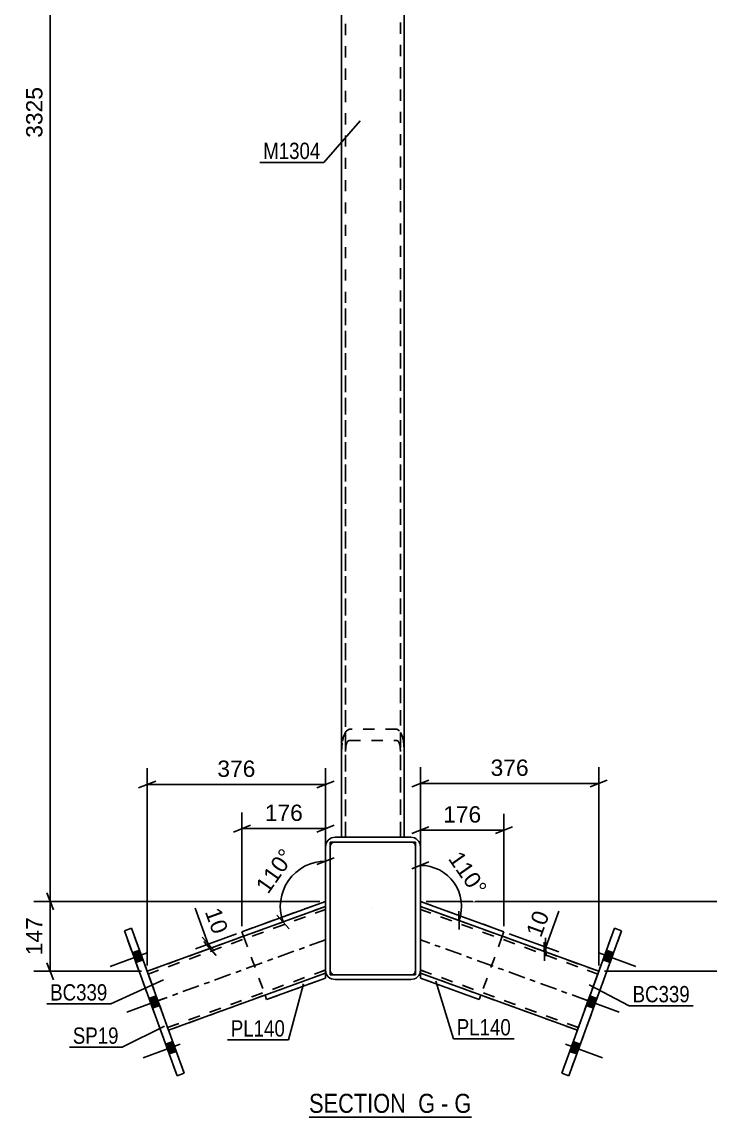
# Model space of a CAD drawing. Header units: millimetres. Extents: x 0 to 1189, y 0 to 841.
# Drawn here: x 581.6 to 702.5, y 404.3 to 596.6 of the extents above; entities that cross this region are included whole.
import ezdxf

# ---------------------------------------------------------------- set-up
doc = ezdxf.new("R2010")
doc.units = ezdxf.units.MM
doc.linetypes.add('DXK_LINE_DOT2', pattern=[3.9198, 1.9599, -1.9599])
doc.linetypes.add('DXK_LINE_DOT3', pattern=[5.9187, 2.979, -0.9799, 0.9799, -0.9799])
doc.styles.add('Arial', font='ARIAL.TTF', dxfattribs={"height": 0.2})
doc.styles.add('Arial Narrow', font='ARIALN.TTF', dxfattribs={"height": 0.2})

# ---------------------------------------------------------------- blocks, each defined once
blk = doc.blocks.new('Unknown-284935191-48 - 10052')
at = {"color": 6, "linetype": 'Continuous'}
blk.add_line((632.02, 404.3), (660.53, 404.3), dxfattribs=at)
at = {"color": 0, "linetype": 'Continuous'}
for points in [[(650.13, 405.05), (650.13, 408.55), (632.02, 408.55), (632.02, 405.05)], [(654.17, 405.05), (654.17, 408.55), (651.18, 408.55), (651.18, 405.05)], [(656.49, 405.05), (656.49, 408.55), (655.22, 408.55), (655.22, 405.05)], [(660.53, 405.05), (660.53, 408.55), (657.54, 408.55), (657.54, 405.05)]]:
    blk.add_wipeout(points, dxfattribs=at)
at = {"color": 7, "linetype": 'Continuous', "style": 'Arial Narrow'}
for s, p in [('SECTION ', (632.02, 405.05)), ('G', (651.18, 405.05)), ('G', (657.54, 405.05)), ('-', (655.22, 405.05))]:
    blk.add_text(s, height=3.34, dxfattribs=at).set_placement(p)
blk = doc.blocks.new('Part-284935191-10061 - 10052')
at = {"color": 2, "linetype": 'Continuous'}
for p, q in [((634.91, 441.3), (603.59, 429.9)), ((634.91, 429.59), (634.91, 440.99)), ((607.35, 419.56), (634.91, 429.59)), ((634.91, 429.59), (634.91, 429.59))]:
    blk.add_line(p, q, dxfattribs=at)
at = {"color": 7, "linetype": 'DXK_LINE_DOT2'}
for p, q in [((603.59, 429.9), (634.91, 441.3)), ((603.76, 429.43), (634.91, 440.77)), ((634.91, 440.77), (603.76, 429.43)), ((634.91, 441.3), (634.91, 441.3)), ((634.91, 440.99), (634.91, 441.3)), ((634.91, 441.22), (634.91, 441.3)), ((634.91, 440.99), (634.91, 440.99)), ((634.91, 440.77), (634.91, 440.77)), ((634.91, 440.64), (634.91, 440.64)), ((634.91, 440.24), (634.91, 440.24)), ((634.91, 440.24), (634.91, 440.24)), ((634.91, 440.24), (634.91, 440.24)), ((603.59, 429.9), (607.35, 419.56)), ((607.35, 419.56), (603.59, 429.9)), ((603.59, 429.9), (603.59, 429.9)), ((603.76, 429.43), (603.76, 429.43)), ((607.18, 420.03), (634.91, 430.13)), ((634.91, 430.13), (607.18, 420.03)), ((634.91, 429.59), (607.35, 419.56)), ((634.91, 430.13), (634.91, 430.13)), ((607.18, 420.03), (607.18, 420.03)), ((607.35, 419.56), (607.35, 419.56))]:
    blk.add_line(p, q, dxfattribs=at)
at = {"color": 7, "linetype": 'DXK_LINE_DOT3'}
blk.add_line((634.91, 435.45), (605.47, 424.73), dxfattribs=at)
blk = doc.blocks.new('Part-284935191-10054 - 10052')
at = {"color": 2, "linetype": 'Continuous'}
for p, q in [((635.04, 452.42), (634.91, 451.78)), ((636.58, 453.45), (635.94, 453.32)), ((636.58, 453.45), (638.28, 453.45)), ((649.91, 453.45), (648.2, 453.45)), ((650.55, 453.32), (649.91, 453.45)), ((651.58, 451.78), (651.45, 452.42)), ((634.91, 451.78), (634.91, 440.99)), ((651.58, 451.78), (651.58, 440.99)), ((634.91, 430.11), (635.04, 429.48)), ((651.45, 429.48), (651.58, 430.11)), ((635.94, 428.58), (636.58, 428.45)), ((636.58, 428.45), (649.91, 428.45)), ((649.91, 428.45), (650.55, 428.58))]:
    blk.add_line(p, q, dxfattribs=at)
at = {"color": 7, "linetype": 'DXK_LINE_DOT2'}
for p, q in [((635.74, 451.78), (635.81, 452.1)), ((636.26, 452.55), (636.58, 452.61)), ((636.58, 452.61), (649.91, 452.61)), ((648.2, 453.45), (638.28, 453.45)), ((649.91, 452.61), (650.23, 452.55)), ((650.68, 452.1), (650.74, 451.78)), ((635.74, 430.11), (635.74, 451.78)), ((650.74, 430.11), (650.74, 451.78)), ((634.91, 440.99), (634.91, 430.11)), ((651.58, 440.99), (651.58, 430.11)), ((635.81, 429.8), (635.74, 430.11)), ((636.58, 429.28), (636.26, 429.34)), ((636.58, 429.28), (649.91, 429.28)), ((650.23, 429.34), (649.91, 429.28)), ((650.74, 430.11), (650.68, 429.8))]:
    blk.add_line(p, q, dxfattribs=at)
at = {"color": 7, "linetype": 'DXK_LINE_DOT3'}
blk.add_line((643.24, 440.95), (643.24, 440.95), dxfattribs=at)
at = {"color": 2, "linetype": 'Continuous'}
for centre, start, end in [((636.58, 451.78), 112.5, 157.5), ((649.91, 451.78), 22.5, 67.5), ((636.58, 430.11), 202.5, 247.5), ((649.91, 430.11), 292.5, 337.5)]:
    blk.add_arc(centre, 1.67, start, end, dxfattribs=at)
at = {"color": 7, "linetype": 'DXK_LINE_DOT2'}
for centre, start, end in [((636.58, 451.78), 112.5, 157.5), ((649.91, 451.78), 22.5, 67.5), ((636.58, 430.11), 202.5, 247.5), ((649.91, 430.11), 292.5, 337.5)]:
    blk.add_arc(centre, 0.833, start, end, dxfattribs=at)
blk = doc.blocks.new('Part-284935191-10121 - 10052')
at = {"color": 2, "linetype": 'Continuous'}
for p, q in [((635.74, 429.28), (635.74, 452.61)), ((650.74, 452.61), (635.74, 452.61)), ((650.74, 429.28), (650.74, 452.61)), ((650.74, 429.28), (635.74, 429.28))]:
    blk.add_line(p, q, dxfattribs=at)
blk = doc.blocks.new('Part-284935191-10057 - 10052')
at = {"color": 2, "linetype": 'Continuous'}
for p, q in [((637.74, 694.28), (637.74, 453.45)), ((648.74, 694.28), (648.74, 453.45)), ((648.2, 453.45), (638.28, 453.45))]:
    blk.add_line(p, q, dxfattribs=at)
at = {"color": 7, "linetype": 'DXK_LINE_DOT2'}
for p, q in [((638.41, 694.28), (638.41, 453.45)), ((648.08, 453.45), (648.08, 694.28)), ((637.74, 453.45), (637.74, 453.45)), ((637.74, 453.45), (638.57, 453.45)), ((638.28, 453.45), (637.74, 453.45)), ((638.41, 453.45), (648.74, 453.45)), ((638.41, 453.45), (638.41, 453.45)), ((647.92, 453.45), (648.03, 453.45)), ((648.03, 453.45), (648.08, 453.45)), ((648.08, 453.45), (648.08, 453.45)), ((648.35, 453.45), (648.2, 453.45)), ((648.74, 453.45), (648.35, 453.45)), ((648.74, 453.45), (648.74, 453.45))]:
    blk.add_line(p, q, dxfattribs=at)
blk = doc.blocks.new('Part-284935191-10072 - 10052')
at = {"color": 2, "linetype": 'Continuous'}
for p, q in [((651.58, 441.3), (682.9, 429.9)), ((651.58, 429.59), (651.58, 440.99)), ((651.58, 429.59), (679.14, 419.56)), ((651.58, 429.59), (651.58, 429.59))]:
    blk.add_line(p, q, dxfattribs=at)
at = {"color": 7, "linetype": 'DXK_LINE_DOT2'}
for p, q in [((682.9, 429.9), (651.58, 441.3)), ((651.58, 441.3), (651.58, 441.3)), ((651.58, 441.3), (651.58, 440.99)), ((651.58, 441.3), (651.58, 441.22)), ((651.58, 441.22), (651.58, 440.99)), ((651.58, 440.99), (651.58, 440.99)), ((651.58, 440.77), (682.73, 429.43)), ((682.73, 429.43), (651.58, 440.77)), ((651.58, 440.77), (651.58, 440.77)), ((651.58, 440.24), (651.58, 440.24)), ((651.58, 440.24), (651.58, 440.24)), ((651.58, 440.24), (651.58, 440.24)), ((651.58, 430.13), (679.31, 420.03)), ((679.31, 420.03), (651.58, 430.13)), ((651.58, 430.13), (651.58, 430.13)), ((679.14, 419.56), (651.58, 429.59)), ((682.9, 429.9), (679.14, 419.56)), ((679.14, 419.56), (682.9, 429.9)), ((682.73, 429.43), (682.73, 429.43)), ((682.9, 429.9), (682.9, 429.9)), ((679.14, 419.56), (679.14, 419.56)), ((679.31, 420.03), (679.31, 420.03))]:
    blk.add_line(p, q, dxfattribs=at)
at = {"color": 7, "linetype": 'DXK_LINE_DOT3'}
blk.add_line((681.02, 424.73), (651.58, 435.45), dxfattribs=at)
blk = doc.blocks.new('Part-284935191-10075 - 10052')
at = {"color": 2, "linetype": 'Continuous'}
for p, q in [((685.65, 437.46), (676.39, 412.01)), ((677.64, 411.55), (686.9, 437)), ((686.9, 437), (685.65, 437.46)), ((685.65, 437.46), (685.65, 437.46)), ((686.9, 437), (686.9, 437)), ((676.39, 412.01), (677.64, 411.55)), ((676.39, 412.01), (676.39, 412.01)), ((677.64, 411.55), (677.64, 411.55))]:
    blk.add_line(p, q, dxfattribs=at)
at = {"color": 7, "linetype": 'DXK_LINE_DOT2'}
for p, q in [((676.39, 412.01), (685.65, 437.46)), ((686.9, 437), (677.64, 411.55)), ((685.65, 437.46), (686.9, 437)), ((677.64, 411.55), (676.39, 412.01))]:
    blk.add_line(p, q, dxfattribs=at)
blk = doc.blocks.new('Part-284935191-10076 - 10052')
at = {"color": 2, "linetype": 'Continuous'}
for p, q in [((600.84, 437.46), (599.58, 437)), ((599.58, 437), (608.85, 411.55)), ((599.58, 437), (599.58, 437)), ((610.1, 412.01), (600.84, 437.46)), ((600.84, 437.46), (600.84, 437.46)), ((608.85, 411.55), (610.1, 412.01)), ((610.1, 412.01), (610.1, 412.01)), ((608.85, 411.55), (608.85, 411.55))]:
    blk.add_line(p, q, dxfattribs=at)
at = {"color": 7, "linetype": 'DXK_LINE_DOT2'}
for p, q in [((599.58, 437), (600.84, 437.46)), ((608.85, 411.55), (599.58, 437)), ((610.1, 412.01), (600.84, 437.46)), ((610.1, 412.01), (608.85, 411.55))]:
    blk.add_line(p, q, dxfattribs=at)
blk = doc.blocks.new('Part-284935191-10084 - 10052')
at = {"color": 7, "linetype": 'DXK_LINE_DOT2'}
for p, q in [((637.74, 546.32), (637.74, 453.45)), ((638.41, 546.32), (638.41, 453.45)), ((648.08, 546.32), (648.08, 453.45)), ((648.74, 453.45), (648.74, 546.32)), ((638.82, 472.27), (638.57, 472.12)), ((639.08, 472.42), (638.82, 472.27)), ((647.41, 472.42), (639.08, 472.42)), ((647.88, 472.15), (647.41, 472.42)), ((647.92, 472.12), (647.88, 472.15)), ((637.84, 470), (637.74, 468.49)), ((638.82, 470.31), (639.08, 470.46)), ((639.08, 470.46), (647.41, 470.46)), ((647.41, 470.46), (647.66, 470.31)), ((648.74, 468.49), (648.64, 470)), ((638.41, 468.49), (638.46, 469.24)), ((648.03, 469.24), (648.08, 468.49)), ((637.74, 453.45), (648.74, 453.45))]:
    blk.add_line(p, q, dxfattribs=at)
for centre, radius, start, end in [((642.43, 469.63), 4.6, 147.1245, 175.4089), ((644.06, 469.63), 4.6, 4.5911, 32.8755), ((640.75, 469.06), 2.3, 147.1245, 175.4089), ((645.73, 469.06), 2.3, 4.5911, 32.8755)]:
    blk.add_arc(centre, radius, start, end, dxfattribs=at)
blk = doc.blocks.new('Part-284935191-10087 - 10052')
at = {"color": 2, "linetype": 'Continuous'}
for p, q in [((666.24, 436.84), (651.58, 442.18)), ((666.24, 436.84), (665.96, 436.07)), ((666.24, 436.84), (666.24, 436.84)), ((651.58, 429.59), (651.58, 428.7)), ((651.58, 428.7), (661.91, 424.94)), ((662.19, 425.73), (661.91, 424.94))]:
    blk.add_line(p, q, dxfattribs=at)
at = {"color": 7, "linetype": 'DXK_LINE_DOT2'}
for p, q in [((651.58, 442.18), (666.24, 436.84)), ((651.58, 442.18), (651.58, 442.18)), ((651.58, 442.18), (651.58, 429.59)), ((666.24, 436.84), (666.24, 436.84)), ((665.96, 436.07), (662.19, 425.73)), ((651.58, 428.7), (661.91, 424.94))]:
    blk.add_line(p, q, dxfattribs=at)
blk = doc.blocks.new('Part-284935191-10088 - 10052')
at = {"color": 2, "linetype": 'Continuous'}
for p, q in [((634.91, 442.19), (620.24, 436.85)), ((620.24, 436.85), (620.24, 436.85)), ((620.24, 436.85), (620.53, 436.07)), ((634.91, 429.59), (634.91, 428.71)), ((624.57, 424.95), (634.91, 428.71)), ((624.29, 425.73), (624.57, 424.95))]:
    blk.add_line(p, q, dxfattribs=at)
at = {"color": 7, "linetype": 'DXK_LINE_DOT2'}
for p, q in [((620.24, 436.85), (634.91, 442.19)), ((634.91, 442.19), (634.91, 442.19)), ((634.91, 442.19), (634.91, 429.59)), ((620.24, 436.85), (620.24, 436.85)), ((620.53, 436.07), (624.29, 425.73)), ((624.57, 424.95), (634.91, 428.71))]:
    blk.add_line(p, q, dxfattribs=at)
blk = doc.blocks.new('Bolt-284935191-10159 - 10052')
at = {"linetype": 'Continuous'}
for points in [[(684.25, 433.62), (683.63, 431.9), (684.88, 431.44), (685.51, 433.16)], [(684.25, 433.62), (683.63, 431.9), (684.88, 431.44), (685.51, 433.16)], [(684.25, 433.62), (683.63, 431.9), (684.88, 431.44), (685.51, 433.16)], [(681.33, 425.59), (680.7, 423.87), (681.96, 423.41), (682.58, 425.14)], [(681.33, 425.59), (680.7, 423.87), (681.96, 423.41), (682.58, 425.14)], [(678.41, 417.57), (677.78, 415.84), (679.04, 415.39), (679.66, 417.11)], [(678.41, 417.57), (677.78, 415.84), (679.04, 415.39), (679.66, 417.11)], [(678.41, 417.57), (677.78, 415.84), (679.04, 415.39), (679.66, 417.11)]]:
    blk.add_hatch(color=1, dxfattribs=at).paths.add_polyline_path(points)
at = {"color": 1, "linetype": 'Continuous'}
for p, q in [((682.92, 433.13), (689.42, 430.76)), ((682.92, 433.13), (689.42, 430.76)), ((682.92, 433.13), (689.42, 430.76)), ((684.25, 433.62), (685.51, 433.16)), ((684.25, 433.62), (685.51, 433.16)), ((684.25, 433.62), (685.51, 433.16)), ((683.63, 431.9), (684.88, 431.44)), ((683.63, 431.9), (684.88, 431.44)), ((683.63, 431.9), (684.88, 431.44)), ((680, 425.1), (686.5, 422.74)), ((680, 425.1), (686.5, 422.74)), ((681.33, 425.59), (682.58, 425.14)), ((681.33, 425.59), (682.58, 425.14)), ((680.7, 423.87), (681.96, 423.41)), ((680.7, 423.87), (681.96, 423.41)), ((678.41, 417.57), (679.66, 417.11)), ((678.41, 417.57), (679.66, 417.11)), ((678.41, 417.57), (679.66, 417.11)), ((677.08, 417.08), (683.58, 414.71)), ((677.08, 417.08), (683.58, 414.71)), ((677.08, 417.08), (683.58, 414.71)), ((677.78, 415.84), (679.04, 415.39)), ((677.78, 415.84), (679.04, 415.39)), ((677.78, 415.84), (679.04, 415.39))]:
    blk.add_line(p, q, dxfattribs=at)
blk = doc.blocks.new('Bolt-284935191-10160 - 10052')
at = {"linetype": 'Continuous'}
for points in [[(602.86, 431.9), (602.23, 433.62), (600.98, 433.16), (601.61, 431.44)], [(602.86, 431.9), (602.23, 433.62), (600.98, 433.16), (601.61, 431.44)], [(602.86, 431.9), (602.23, 433.62), (600.98, 433.16), (601.61, 431.44)], [(605.78, 423.87), (605.15, 425.59), (603.9, 425.14), (604.53, 423.41)], [(605.78, 423.87), (605.15, 425.59), (603.9, 425.14), (604.53, 423.41)], [(608.7, 415.84), (608.08, 417.57), (606.82, 417.11), (607.45, 415.39)], [(608.7, 415.84), (608.08, 417.57), (606.82, 417.11), (607.45, 415.39)], [(608.7, 415.84), (608.08, 417.57), (606.82, 417.11), (607.45, 415.39)]]:
    blk.add_hatch(color=1, dxfattribs=at).paths.add_polyline_path(points)
at = {"color": 1, "linetype": 'Continuous'}
for p, q in [((603.56, 433.13), (597.06, 430.76)), ((603.56, 433.13), (597.06, 430.76)), ((603.56, 433.13), (597.06, 430.76)), ((602.23, 433.62), (600.98, 433.16)), ((602.23, 433.62), (600.98, 433.16)), ((602.23, 433.62), (600.98, 433.16)), ((602.86, 431.9), (601.61, 431.44)), ((602.86, 431.9), (601.61, 431.44)), ((602.86, 431.9), (601.61, 431.44)), ((606.49, 425.1), (599.99, 422.74)), ((606.49, 425.1), (599.99, 422.74)), ((605.15, 425.59), (603.9, 425.14)), ((605.15, 425.59), (603.9, 425.14)), ((605.78, 423.87), (604.53, 423.41)), ((605.78, 423.87), (604.53, 423.41)), ((608.08, 417.57), (606.82, 417.11)), ((608.08, 417.57), (606.82, 417.11)), ((608.08, 417.57), (606.82, 417.11)), ((609.41, 417.08), (602.91, 414.71)), ((609.41, 417.08), (602.91, 414.71)), ((609.41, 417.08), (602.91, 414.71)), ((608.7, 415.84), (607.45, 415.39)), ((608.7, 415.84), (607.45, 415.39)), ((608.7, 415.84), (607.45, 415.39))]:
    blk.add_line(p, q, dxfattribs=at)
blk = doc.blocks.new('StraightDimension-284935191-11063 - 10052')
at = {"color": 7, "linetype": 'Continuous'}
blk.add_line((652.58, 442.18), (710.36, 442.18), dxfattribs=at)
blk = doc.blocks.new('StraightDimension-284935191-11436 - 10052')
at = {"color": 7, "linetype": 'Continuous'}
for p, q in [((619.3, 436.51), (612.06, 433.87)), ((619.59, 435.72), (612.34, 433.09)), ((613.24, 435.9), (615.39, 433.49)), ((615.68, 432.7), (613.52, 435.11)), ((614.31, 434.69), (614.6, 433.91))]:
    blk.add_line(p, q, dxfattribs=at)
at = {"color": 0}
blk.add_wipeout([(614.84, 435.44), (618.79, 436.88), (616.85, 442.18), (612.91, 440.75)], dxfattribs=at)
at = {"color": 7, "linetype": 'Continuous'}
blk.add_line((614.31, 434.69), (612.02, 440.98), dxfattribs=at)
blk.add_line((614.31, 434.69), (612.02, 440.98), dxfattribs=at)
at = {"color": 3, "style": 'Arial'}
blk.add_text('10', height=2.865, rotation=-69.9983, dxfattribs=at).set_placement((613.68, 440.39))
blk = doc.blocks.new('StraightDimension-284935191-11052 - 10052')
at = {"color": 7, "linetype": 'Continuous'}
for p, q in [((651.58, 443.18), (651.58, 465.73)), ((682.9, 430.9), (682.9, 465.73)), ((653.08, 463.48), (650.08, 462.28)), ((651.58, 462.88), (682.9, 462.88)), ((681.4, 462.28), (684.4, 463.48))]:
    blk.add_line(p, q, dxfattribs=at)
at = {"color": 0}
blk.add_wipeout([(671.17, 463.63), (671.17, 467.83), (663.3, 467.83), (663.3, 463.63)], dxfattribs=at)
at = {"color": 3, "style": 'Arial'}
blk.add_text('376', height=2.865, dxfattribs=at).set_placement((663.9, 464.23))
blk = doc.blocks.new('StraightDimension-284935191-10982 - 10052')
at = {"color": 7, "linetype": 'Continuous'}
for p, q in [((603.59, 430.9), (603.59, 465.55)), ((634.91, 442.3), (634.91, 465.55)), ((605.09, 463.3), (602.09, 462.1)), ((603.59, 462.7), (634.91, 462.7)), ((633.41, 462.1), (636.41, 463.3))]:
    blk.add_line(p, q, dxfattribs=at)
at = {"color": 0}
blk.add_wipeout([(623.18, 463.45), (623.18, 467.65), (615.31, 467.65), (615.31, 463.45)], dxfattribs=at)
at = {"color": 3, "style": 'Arial'}
blk.add_text('376', height=2.865, dxfattribs=at).set_placement((615.91, 464.05))
blk = doc.blocks.new('StraightDimension-284935191-10996 - 10052')
at = {"color": 7, "linetype": 'Continuous'}
for p, q in [((586.54, 442.19), (586.54, 719.28)), ((585.94, 443.69), (587.14, 440.69)), ((633.91, 442.19), (583.69, 442.19))]:
    blk.add_line(p, q, dxfattribs=at)
at = {"color": 0}
blk.add_wipeout([(585.79, 585.78), (581.59, 585.78), (581.59, 575.69), (585.79, 575.69)], dxfattribs=at)
at = {"color": 3, "style": 'Arial'}
blk.add_text('3325', height=2.865, rotation=90.0002, dxfattribs=at).set_placement((585.19, 576.29))
blk = doc.blocks.new('StraightDimension-284935191-10997 - 10052')
at = {"color": 7, "linetype": 'Continuous'}
for p, q in [((585.94, 443.69), (587.14, 440.69)), ((633.91, 442.19), (583.69, 442.19)), ((586.54, 429.9), (586.54, 442.19)), ((587.14, 428.4), (585.94, 431.4)), ((602.59, 429.9), (583.69, 429.9))]:
    blk.add_line(p, q, dxfattribs=at)
at = {"color": 0}
blk.add_wipeout([(585.79, 439.98), (581.59, 439.98), (581.59, 432.11), (585.79, 432.11)], dxfattribs=at)
at = {"color": 3, "style": 'Arial'}
blk.add_text('147', height=2.865, rotation=90.0002, dxfattribs=at).set_placement((585.19, 432.71))
blk = doc.blocks.new('StraightDimension-284935191-11064 - 10052')
at = {"color": 7, "linetype": 'Continuous'}
for p, q in [((707.36, 443.68), (708.56, 440.68)), ((652.58, 442.18), (710.36, 442.18)), ((707.96, 429.9), (707.96, 442.18)), ((708.56, 428.4), (707.36, 431.4)), ((683.9, 429.9), (710.36, 429.9))]:
    blk.add_line(p, q, dxfattribs=at)
at = {"color": 0}
blk.add_wipeout([(707.21, 439.98), (703.01, 439.98), (703.01, 432.11), (707.21, 432.11)], dxfattribs=at)
at = {"color": 3, "style": 'Arial'}
blk.add_text('147', height=2.865, rotation=90.0002, dxfattribs=at).set_placement((706.61, 432.71))
blk = doc.blocks.new('StraightDimension-284935191-11454 - 10052')
at = {"color": 7, "linetype": 'Continuous'}
for p, q in [((620.24, 437.85), (620.24, 457.81)), ((634.91, 443.19), (634.91, 457.81)), ((621.74, 455.56), (618.74, 454.36)), ((620.24, 454.96), (634.91, 454.96)), ((633.41, 454.36), (636.41, 455.56))]:
    blk.add_line(p, q, dxfattribs=at)
at = {"color": 0}
blk.add_wipeout([(631.51, 455.71), (631.51, 459.91), (623.64, 459.91), (623.64, 455.71)], dxfattribs=at)
at = {"color": 3, "style": 'Arial'}
blk.add_text('176', height=2.865, dxfattribs=at).set_placement((624.24, 456.31))
blk = doc.blocks.new('StraightDimension-284935191-11465 - 10052')
at = {"color": 7, "linetype": 'Continuous'}
for p, q in [((651.58, 443.18), (651.58, 457.53)), ((666.24, 437.84), (666.24, 457.53)), ((653.08, 455.28), (650.08, 454.08)), ((651.58, 454.68), (666.24, 454.68)), ((664.74, 454.08), (667.74, 455.28))]:
    blk.add_line(p, q, dxfattribs=at)
at = {"color": 0}
blk.add_wipeout([(662.84, 455.43), (662.84, 459.63), (654.97, 459.63), (654.97, 455.43)], dxfattribs=at)
at = {"color": 3, "style": 'Arial'}
blk.add_text('176', height=2.865, dxfattribs=at).set_placement((655.57, 456.03))
blk = doc.blocks.new('StraightDimension-284935191-11478 - 10052')
at = {"color": 7, "linetype": 'Continuous'}
for p, q in [((666.9, 435.73), (675.59, 432.56)), ((667.18, 436.5), (675.87, 433.34)), ((673.39, 431.77), (673.29, 435)), ((673.57, 435.77), (673.67, 432.54)), ((673.34, 433.38), (673.62, 434.16))]:
    blk.add_line(p, q, dxfattribs=at)
at = {"color": 0}
blk.add_wipeout([(675.03, 440.21), (671.08, 441.65), (669.15, 436.34), (673.09, 434.91)], dxfattribs=at)
at = {"color": 7, "linetype": 'Continuous'}
blk.add_line((673.62, 434.16), (675.91, 440.45), dxfattribs=at)
blk.add_line((673.62, 434.16), (675.91, 440.45), dxfattribs=at)
at = {"color": 3, "style": 'Arial'}
blk.add_text('10', height=2.865, rotation=69.9983, dxfattribs=at).set_placement((672.74, 435.68))
blk = doc.blocks.new('AngleDimension-284935191-11496 - 10052')
at = {"color": 7, "linetype": 'Continuous'}
for p, q in [((633.41, 448.64), (636.41, 449.84)), ((634.91, 449.24), (634.91, 441.3)), ((627.45, 438.59), (634.91, 441.3)), ((633.97, 440.96), (627.45, 438.59)), ((626.37, 439.79), (628.53, 437.38))]:
    blk.add_line(p, q, dxfattribs=at)
blk.add_arc((634.91, 441.3), 7.94, 90, 200, dxfattribs=at)
at = {"color": 0}
blk.add_wipeout([(630.39, 450.25), (626.95, 452.66), (621.51, 444.9), (624.95, 442.49)], dxfattribs=at)
at = {"color": 3, "style": 'Arial'}
blk.add_text('110°', height=2.865, rotation=54.9982, dxfattribs=at).set_placement((624.81, 443.33))
blk = doc.blocks.new('AngleDimension-284935191-11500 - 10052')
at = {"color": 7, "linetype": 'Continuous'}
for p, q in [((650.08, 447.91), (653.08, 449.11)), ((651.58, 448.51), (651.58, 441.3)), ((658.35, 438.84), (651.58, 441.3)), ((652.52, 440.96), (658.35, 438.84)), ((658.4, 437.22), (658.3, 440.45))]:
    blk.add_line(p, q, dxfattribs=at)
blk.add_arc((651.58, 441.3), 7.21, 340, 90, dxfattribs=at)
at = {"color": 0}
blk.add_wipeout([(660.93, 442.07), (664.37, 444.48), (658.94, 452.24), (655.5, 449.83)], dxfattribs=at)
at = {"color": 3, "style": 'Arial'}
blk.add_text('110°', height=2.865, rotation=-54.9982, dxfattribs=at).set_placement((656.34, 449.68))
blk = doc.blocks.new('Mark-284935191-11406 - 10052')
at = {"color": 0}
blk.add_wipeout([(598.57, 417.18), (598.57, 420.18), (590.53, 420.18), (590.53, 417.18)], dxfattribs=at)
blk.add_wipeout([(598.57, 417.18), (598.57, 420.18), (590.53, 420.18), (590.53, 417.18)], dxfattribs=at)
at = {"color": 30, "linetype": 'Continuous'}
for p in [(606.61, 420.26), (589.93, 416.58)]:
    blk.add_line(p, (599.17, 416.58), dxfattribs=at)
at = {"color": 3, "style": 'Arial Narrow'}
blk.add_text('SP19', height=2.863, dxfattribs=at).set_placement((590.53, 417.18))
blk = doc.blocks.new('Mark-284935191-10717 - 10052')
at = {"color": 0}
blk.add_wipeout([(596.6, 424.77), (596.6, 427.77), (586.55, 427.77), (586.55, 424.77)], dxfattribs=at)
blk.add_wipeout([(596.6, 424.77), (596.6, 427.77), (586.55, 427.77), (586.55, 424.77)], dxfattribs=at)
at = {"color": 30, "linetype": 'Continuous'}
for p in [(606.46, 428.39), (585.95, 424.17)]:
    blk.add_line(p, (597.2, 424.17), dxfattribs=at)
at = {"color": 3, "style": 'Arial Narrow'}
blk.add_text('BC339', height=2.863, dxfattribs=at).set_placement((586.55, 424.77))
blk = doc.blocks.new('Mark-284935191-10720 - 10052')
at = {"color": 0}
blk.add_wipeout([(627.78, 418.45), (627.78, 421.45), (618.28, 421.45), (618.28, 418.45)], dxfattribs=at)
blk.add_wipeout([(627.78, 418.45), (627.78, 421.45), (618.28, 421.45), (618.28, 418.45)], dxfattribs=at)
at = {"color": 30, "linetype": 'Continuous'}
for p in [(631.06, 427.72), (617.68, 417.85)]:
    blk.add_line(p, (628.38, 417.85), dxfattribs=at)
at = {"color": 3, "style": 'Arial Narrow'}
blk.add_text('PL140', height=2.863, dxfattribs=at).set_placement((618.28, 418.45))
blk = doc.blocks.new('Mark-284935191-10729 - 10052')
at = {"color": 0}
blk.add_wipeout([(698.89, 424.46), (698.89, 427.46), (688.84, 427.46), (688.84, 424.46)], dxfattribs=at)
blk.add_wipeout([(698.89, 424.46), (698.89, 427.46), (688.84, 427.46), (688.84, 424.46)], dxfattribs=at)
at = {"color": 30, "linetype": 'Continuous'}
for p, q in [((681.2, 427.52), (688.24, 423.86)), ((688.24, 423.86), (699.49, 423.86))]:
    blk.add_line(p, q, dxfattribs=at)
at = {"color": 3, "style": 'Arial Narrow'}
blk.add_text('BC339', height=2.863, dxfattribs=at).set_placement((688.84, 424.46))
blk = doc.blocks.new('Mark-284935191-10732 - 10052')
at = {"color": 0}
blk.add_wipeout([(667.46, 418.65), (667.46, 421.65), (657.96, 421.65), (657.96, 418.65)], dxfattribs=at)
blk.add_wipeout([(667.46, 418.65), (667.46, 421.65), (657.96, 421.65), (657.96, 418.65)], dxfattribs=at)
at = {"color": 30, "linetype": 'Continuous'}
for p, q in [((654.31, 428.15), (657.36, 418.05)), ((657.36, 418.05), (668.06, 418.05))]:
    blk.add_line(p, q, dxfattribs=at)
at = {"color": 3, "style": 'Arial Narrow'}
blk.add_text('PL140', height=2.863, dxfattribs=at).set_placement((657.96, 418.65))
blk = doc.blocks.new('Mark-284935191-11504 - 10052')
at = {"color": 0}
blk.add_wipeout([(634.01, 572.56), (634.01, 575.56), (623.96, 575.56), (623.96, 572.56)], dxfattribs=at)
blk.add_wipeout([(634.01, 572.56), (634.01, 575.56), (623.96, 575.56), (623.96, 572.56)], dxfattribs=at)
at = {"color": 30, "linetype": 'Continuous'}
for p in [(640.97, 579.28), (623.36, 571.96)]:
    blk.add_line(p, (634.61, 571.96), dxfattribs=at)
at = {"color": 3, "style": 'Arial Narrow'}
blk.add_text('M1304', height=2.863, dxfattribs=at).set_placement((623.96, 572.56))

msp = doc.modelspace()

# ---------------------------------------------------------------- block references
for name in ['Part-284935191-10057 - 10052', 'Part-284935191-10084 - 10052', 'Part-284935191-10054 - 10052', 'Part-284935191-10121 - 10052', 'Part-284935191-10061 - 10052', 'Part-284935191-10088 - 10052', 'Part-284935191-10087 - 10052', 'Part-284935191-10072 - 10052', 'Part-284935191-10076 - 10052', 'Part-284935191-10075 - 10052', 'Bolt-284935191-10160 - 10052', 'Bolt-284935191-10159 - 10052', 'Unknown-284935191-48 - 10052']:
    msp.add_blockref(name, (0, 0))

# ---------------------------------------------------------------- next in the draw order: block references
for name in ['StraightDimension-284935191-11063 - 10052', 'StraightDimension-284935191-11436 - 10052', 'Mark-284935191-11406 - 10052']:
    msp.add_blockref(name, (0, 0))

# ---------------------------------------------------------------- next in the draw order: block references
for name in ['StraightDimension-284935191-10982 - 10052', 'StraightDimension-284935191-11052 - 10052']:
    msp.add_blockref(name, (0, 0))

# ---------------------------------------------------------------- next in the draw order: block references
for name in ['StraightDimension-284935191-10996 - 10052', 'StraightDimension-284935191-11064 - 10052']:
    msp.add_blockref(name, (0, 0))

# ---------------------------------------------------------------- next in the draw order: block references
for name in ['Mark-284935191-11504 - 10052', 'StraightDimension-284935191-11465 - 10052', 'StraightDimension-284935191-10997 - 10052', 'Mark-284935191-10732 - 10052', 'Mark-284935191-10729 - 10052']:
    msp.add_blockref(name, (0, 0))

# ---------------------------------------------------------------- next in the draw order: block references
for name in ['StraightDimension-284935191-11454 - 10052', 'AngleDimension-284935191-11500 - 10052', 'StraightDimension-284935191-11478 - 10052', 'Mark-284935191-10717 - 10052', 'Mark-284935191-10720 - 10052']:
    msp.add_blockref(name, (0, 0))

# ---------------------------------------------------------------- next in the draw order: block references
msp.add_blockref('AngleDimension-284935191-11496 - 10052', (0, 0))

doc.saveas('drawing.dxf')
